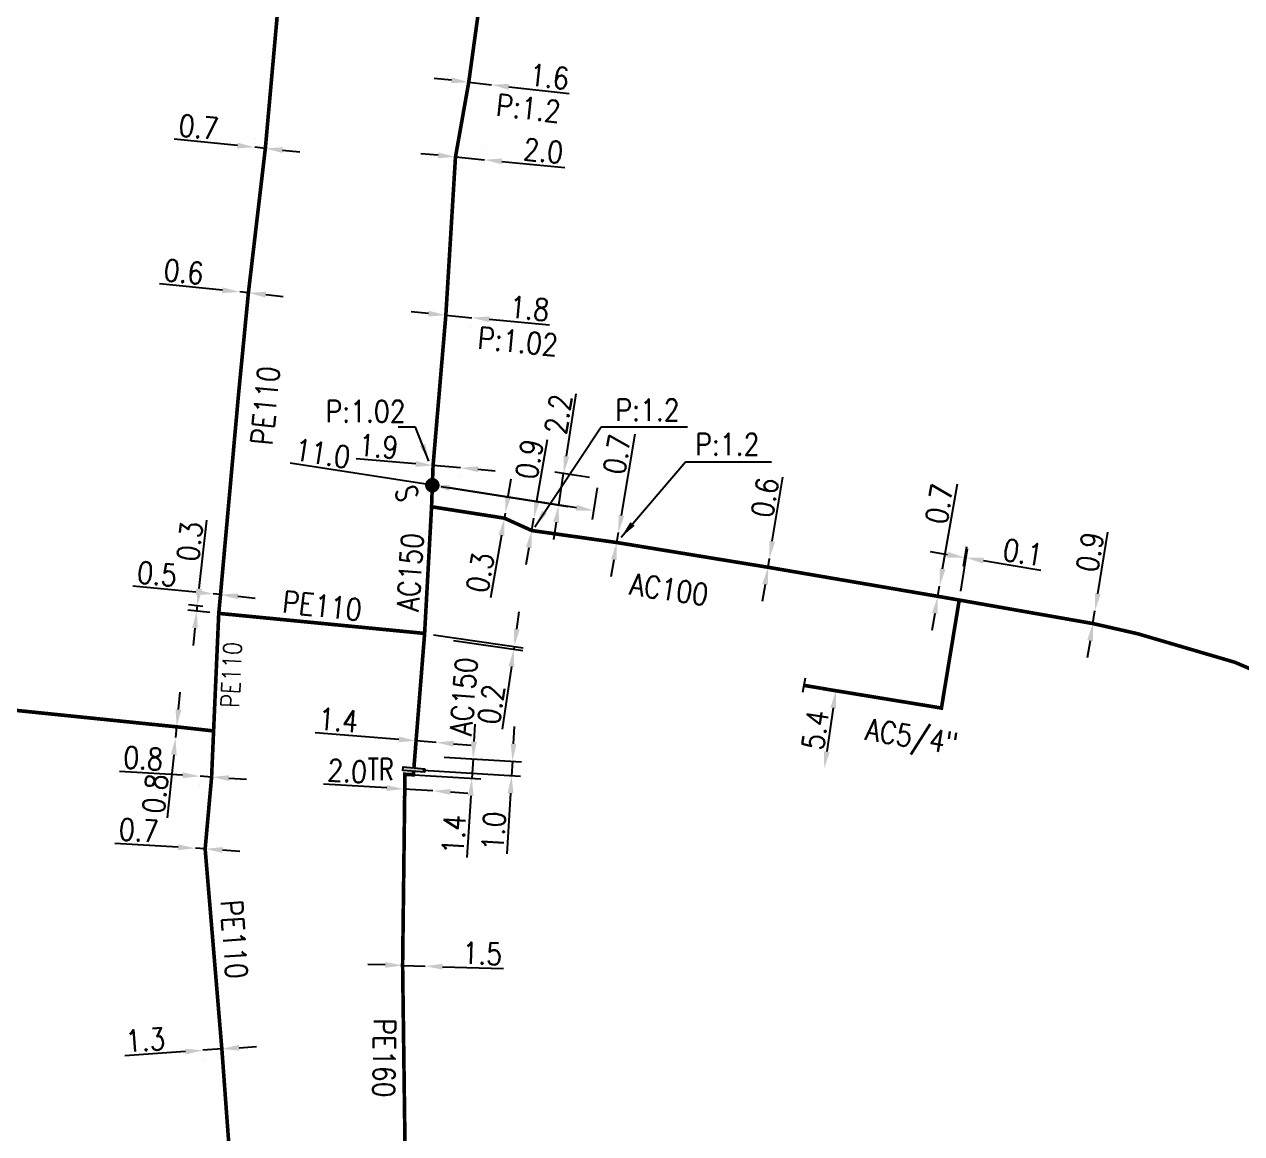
# Model space of a CAD drawing. Header units: millimetres. Extents: x 133011 to 134000, y 141997 to 143001.
# Drawn here: x 133139.6 to 133223.5, y 142847.1 to 142923.6 of the extents above; entities that cross this region are included whole.
import ezdxf
from ezdxf.enums import TextEntityAlignment as Align

# ---------------------------------------------------------------- set-up
doc = ezdxf.new("R2010")
doc.units = ezdxf.units.MM
doc.header["$PDMODE"] = 34
doc.linetypes.add('L_25_AP', pattern=[2000, 1000, 1000])
doc.linetypes.add('L_25_PE', pattern=[2000, 1000, 1000])
doc.layers.get('0').update_dxf_attribs({"linetype": 'CONTINUOUS'})
doc.layers.get('Defpoints').update_dxf_attribs({"linetype": 'CONTINUOUS'})
for name, color, linetype in [('L_150', 1, 'CONTINUOUS'), ('L_300', 7, 'CONTINUOUS'), ('L_340', 7, 'CONTINUOUS')]:
    doc.layers.add(name, color=color, linetype=linetype)
doc.styles.add('G_ROMANS', font='ROMANS.SHX', dxfattribs={"width": 0.75})
doc.styles.get("Standard").update_dxf_attribs({"font": 'romans.shx', "width": 0.85})
doc.dimstyles.get("Standard").update_dxf_attribs({"dimtxt": 1.5, "dimasz": 1.2, "dimexe": 0.625, "dimexo": 0.625, "dimgap": 0.25, "dimtad": 1, "dimdec": 1, "dimzin": 0, "dimdsep": 46, "dimtxsty": 'Standard', "dimcen": -0.5, "dimadec": 0, "dimazin": 0, "dimtfac": 1, "dimtdec": 1, "dimtmove": 0, "dimatfit": 3, "dimfxl": 0, "dimtolj": 1, "dimtzin": 0, "dimarcsym": 0})

# ---------------------------------------------------------------- blocks, each defined once
blk = doc.blocks.new('*D72')
at = {"layer": 'Defpoints', "color": 0, "linetype": 'Continuous', "transparency": 16777216}
for p in [(133174.715, 142889.546), (133174.715, 142889.546), (133174.567, 142888.689)]:
    blk.add_point(p, dxfattribs=at)
at = {"layer": 'L_150', "color": 0, "linetype": 'Continuous', "lineweight": -2, "transparency": 16777216}
for p, q in [((133174.92, 142890.728), (133175.656, 142894.976)), ((133174.567, 142888.689), (133174.715, 142889.546)), ((133174.362, 142887.506), (133174.158, 142886.324))]:
    blk.add_line(p, q, dxfattribs=at)
at = {"layer": 'L_150', "color": 0, "linetype": 'Continuous', "transparency": 16777216}
for points in [[(133174.723, 142890.762), (133175.117, 142890.694), (133174.715, 142889.546)], [(133174.165, 142887.54), (133174.559, 142887.472), (133174.567, 142888.689)]]:
    blk.add_solid(points, dxfattribs=at)
at = {"layer": 'L_150', "color": 0, "linetype": 'Continuous', "transparency": 16777216, "insert": (133174.405, 142893.614), "char_height": 1.5, "attachment_point": 5, "rotation": 80.17606}
blk.add_mtext('\\A1;0.9', dxfattribs=at)
blk = doc.blocks.new('*D73')
at = {"layer": 'Defpoints', "color": 0, "linetype": 'Continuous', "transparency": 16777216}
for p in [(133180.55, 142888.551), (133180.55, 142888.551), (133180.434, 142887.861)]:
    blk.add_point(p, dxfattribs=at)
at = {"layer": 'L_150', "color": 0, "linetype": 'Continuous', "lineweight": -2, "transparency": 16777216}
for p, q in [((133180.751, 142889.734), (133181.699, 142895.339)), ((133180.434, 142887.861), (133180.55, 142888.551)), ((133180.233, 142886.678), (133180.033, 142885.494))]:
    blk.add_line(p, q, dxfattribs=at)
at = {"layer": 'L_150', "color": 0, "linetype": 'Continuous', "transparency": 16777216}
for points in [[(133180.554, 142889.767), (133180.948, 142889.701), (133180.55, 142888.551)], [(133180.036, 142886.711), (133180.431, 142886.644), (133180.434, 142887.861)]]:
    blk.add_solid(points, dxfattribs=at)
at = {"layer": 'L_150', "color": 0, "linetype": 'Continuous', "transparency": 16777216, "insert": (133180.449, 142893.942), "char_height": 1.5, "attachment_point": 5, "rotation": 80.39446}
blk.add_mtext('\\A1;0.7', dxfattribs=at)
blk = doc.blocks.new('*D74')
at = {"layer": 'Defpoints', "color": 0, "linetype": 'Continuous', "transparency": 16777216}
for p in [(133190.963, 142886.767), (133190.963, 142886.767), (133190.862, 142886.155)]:
    blk.add_point(p, dxfattribs=at)
at = {"layer": 'L_150', "color": 0, "linetype": 'Continuous', "lineweight": -2, "transparency": 16777216}
for p, q in [((133191.16, 142887.951), (133191.893, 142892.366)), ((133190.862, 142886.155), (133190.963, 142886.767)), ((133190.665, 142884.972), (133190.469, 142883.788))]:
    blk.add_line(p, q, dxfattribs=at)
at = {"layer": 'L_150', "color": 0, "linetype": 'Continuous', "transparency": 16777216}
for points in [[(133190.963, 142887.984), (133191.357, 142887.918), (133190.963, 142886.767)], [(133190.468, 142885.004), (133190.862, 142884.939), (133190.862, 142886.155)]]:
    blk.add_solid(points, dxfattribs=at)
at = {"layer": 'L_150', "color": 0, "linetype": 'Continuous', "transparency": 16777216, "insert": (133190.647, 142890.966), "char_height": 1.5, "attachment_point": 5, "rotation": 80.57103}
blk.add_mtext('\\A1;0.6', dxfattribs=at)
blk = doc.blocks.new('*D75')
at = {"layer": 'Defpoints', "color": 0, "linetype": 'Continuous', "transparency": 16777216}
for p in [(133202.698, 142884.86), (133202.698, 142884.86), (133202.574, 142884.15)]:
    blk.add_point(p, dxfattribs=at)
at = {"layer": 'L_150', "color": 0, "linetype": 'Continuous', "lineweight": -2, "transparency": 16777216}
for p, q in [((133202.904, 142886.042), (133203.93, 142891.91)), ((133202.574, 142884.15), (133202.698, 142884.86)), ((133202.367, 142882.968), (133202.16, 142881.786))]:
    blk.add_line(p, q, dxfattribs=at)
at = {"layer": 'L_150', "color": 0, "linetype": 'Continuous', "transparency": 16777216}
for points in [[(133202.707, 142886.076), (133203.101, 142886.007), (133202.698, 142884.86)], [(133202.17, 142883.003), (133202.564, 142882.934), (133202.574, 142884.15)]]:
    blk.add_solid(points, dxfattribs=at)
at = {"layer": 'L_150', "color": 0, "linetype": 'Continuous', "transparency": 16777216, "insert": (133202.672, 142890.52), "char_height": 1.5, "attachment_point": 5, "rotation": 80.08107}
blk.add_mtext('\\A1;0.7', dxfattribs=at)
blk = doc.blocks.new('*D76')
at = {"layer": 'Defpoints', "color": 0, "linetype": 'Continuous', "transparency": 16777216}
for p in [(133213.406, 142883.141), (133213.406, 142883.141), (133213.263, 142882.273)]:
    blk.add_point(p, dxfattribs=at)
at = {"layer": 'L_150', "color": 0, "linetype": 'Continuous', "lineweight": -2, "transparency": 16777216}
for p, q in [((133213.602, 142884.325), (133214.305, 142888.578)), ((133213.263, 142882.273), (133213.406, 142883.141)), ((133213.067, 142881.089), (133212.871, 142879.905))]:
    blk.add_line(p, q, dxfattribs=at)
at = {"layer": 'L_150', "color": 0, "linetype": 'Continuous', "transparency": 16777216}
for points in [[(133213.404, 142884.358), (133213.799, 142884.293), (133213.406, 142883.141)], [(133212.87, 142881.122), (133213.264, 142881.056), (133213.263, 142882.273)]]:
    blk.add_solid(points, dxfattribs=at)
at = {"layer": 'L_150', "color": 0, "linetype": 'Continuous', "transparency": 16777216, "insert": (133213.064, 142887.207), "char_height": 1.5, "attachment_point": 5, "rotation": 80.61665}
blk.add_mtext('\\A1;0.9', dxfattribs=at)
blk = doc.blocks.new('*D82')
at = {"layer": 'Defpoints', "color": 0, "linetype": 'Continuous', "transparency": 16777216}
for p in [(133195.541, 142877.638), (133194.741, 142872.257), (133194.741, 142872.257)]:
    blk.add_point(p, dxfattribs=at)
at = {"layer": 'L_150', "color": 0, "linetype": 'Continuous', "lineweight": -2, "transparency": 16777216}
for p, q in [((133194.923, 142877.73), (133194.923, 142877.73)), ((133195.364, 142876.451), (133194.918, 142873.444))]:
    blk.add_line(p, q, dxfattribs=at)
at = {"layer": 'L_150', "color": 0, "linetype": 'Continuous', "transparency": 16777216}
for points in [[(133195.167, 142876.48), (133195.562, 142876.422), (133195.541, 142877.638)], [(133194.72, 142873.473), (133195.115, 142873.415), (133194.741, 142872.257)]]:
    blk.add_solid(points, dxfattribs=at)
at = {"layer": 'L_150', "color": 0, "linetype": 'Continuous', "transparency": 16777216, "insert": (133194.129, 142874.94), "char_height": 1.5, "attachment_point": 5, "rotation": 81.54814}
blk.add_mtext('\\A1;5.4', dxfattribs=at)
blk = doc.blocks.new('L_340_07')
at = {"color": 0, "linetype": 'Continuous', "const_width": 0.25, "flags": 128}
blk.add_lwpolyline([(0, 0), (1.25, 0)], dxfattribs=at)
at = {"color": 0, "linetype": 'Continuous', "flags": 128}
blk.add_lwpolyline([(1.25, -0.5), (1.25, 0.5)], dxfattribs=at)
at = {"color": 0, "linetype": 'Continuous', "width": 0.75, "flags": 3}
for tag, p in [('DEF_LEG', (0.723, -3.465)), ('DEF_COUP', (0.723, -5.965)), ('DEF_TYPE', (0.723, -8.465))]:
    blk.add_attdef(tag, text='', height=1.2, dxfattribs=at).set_placement(p, align=Align.MIDDLE)
blk = doc.blocks.new('*D88')
at = {"layer": 'Defpoints', "color": 0, "linetype": 'Continuous', "transparency": 16777216}
for p in [(133150.083, 142875.148), (133150.083, 142875.148), (133150.006, 142874.402)]:
    blk.add_point(p, dxfattribs=at)
at = {"layer": 'L_150', "color": 0, "linetype": 'Continuous', "lineweight": -2, "transparency": 16777216}
for p, q in [((133150.205, 142876.342), (133150.327, 142877.536)), ((133150.083, 142875.148), (133150.006, 142874.402)), ((133149.884, 142873.209), (133149.438, 142868.86))]:
    blk.add_line(p, q, dxfattribs=at)
at = {"layer": 'L_150', "color": 0, "linetype": 'Continuous', "transparency": 16777216}
for points in [[(133150.006, 142876.363), (133150.404, 142876.322), (133150.083, 142875.148)], [(133149.685, 142873.229), (133150.083, 142873.188), (133150.006, 142874.402)]]:
    blk.add_solid(points, dxfattribs=at)
at = {"layer": 'L_150', "color": 0, "linetype": 'Continuous', "transparency": 16777216, "insert": (133148.605, 142870.539), "char_height": 1.5, "attachment_point": 5, "rotation": 84.151}
blk.add_mtext('\\A1;0.8', dxfattribs=at)
blk = doc.blocks.new('*D89')
at = {"layer": 'Defpoints', "color": 0, "linetype": 'Continuous', "transparency": 16777216}
for p in [(133152.609, 142884.314), (133152.609, 142884.314), (133153.107, 142884.266)]:
    blk.add_point(p, dxfattribs=at)
at = {"layer": 'L_150', "color": 0, "linetype": 'Continuous', "lineweight": -2, "transparency": 16777216}
for p, q in [((133151.415, 142884.43), (133147.064, 142884.853)), ((133153.107, 142884.266), (133152.609, 142884.314)), ((133154.301, 142884.15), (133155.496, 142884.033)), ((133152.549, 142883.692), (133152.549, 142883.692)), ((133153.047, 142883.644), (133153.047, 142883.644))]:
    blk.add_line(p, q, dxfattribs=at)
at = {"layer": 'L_150', "color": 0, "linetype": 'Continuous', "transparency": 16777216}
for points in [[(133151.434, 142884.629), (133151.396, 142884.231), (133152.609, 142884.314)], [(133154.321, 142884.349), (133154.282, 142883.951), (133153.107, 142884.266)]]:
    blk.add_solid(points, dxfattribs=at)
at = {"layer": 'L_150', "color": 0, "linetype": 'Continuous', "transparency": 16777216, "insert": (133148.739, 142885.695), "char_height": 1.5, "attachment_point": 5, "rotation": 354.44828}
blk.add_mtext('\\A1;0.5', dxfattribs=at)
blk = doc.blocks.new('*D90')
at = {"layer": 'Defpoints', "color": 0, "linetype": 'Continuous', "transparency": 16777216}
for p in [(133151.514, 142883.487), (133152.521, 142883.378), (133152.987, 142882.975)]:
    blk.add_point(p, dxfattribs=at)
at = {"layer": 'L_150', "color": 0, "linetype": 'Continuous', "lineweight": -2, "transparency": 16777216}
for p, q in [((133151.644, 142884.68), (133152.159, 142889.402)), ((133152.366, 142883.042), (133150.855, 142883.207)), ((133151.899, 142883.445), (133150.893, 142883.555)), ((133151.476, 142883.139), (133151.514, 142883.487)), ((133151.346, 142881.946), (133151.216, 142880.754))]:
    blk.add_line(p, q, dxfattribs=at)
at = {"layer": 'L_150', "color": 0, "linetype": 'Continuous', "transparency": 16777216}
for points in [[(133151.445, 142884.702), (133151.843, 142884.659), (133151.514, 142883.487)], [(133151.147, 142881.968), (133151.545, 142881.925), (133151.476, 142883.139)]]:
    blk.add_solid(points, dxfattribs=at)
at = {"layer": 'L_150', "color": 0, "linetype": 'Continuous', "transparency": 16777216, "insert": (133150.993, 142887.934), "char_height": 1.5, "attachment_point": 5, "rotation": 83.77911}
blk.add_mtext('\\A1;0.3', dxfattribs=at)
blk = doc.blocks.new('*D95')
at = {"layer": 'Defpoints', "color": 0, "linetype": 'Continuous', "transparency": 16777216}
for p in [(133151.696, 142871.736), (133151.696, 142871.736), (133152.494, 142871.687)]:
    blk.add_point(p, dxfattribs=at)
at = {"layer": 'L_150', "color": 0, "linetype": 'Continuous', "lineweight": -2, "transparency": 16777216}
for p, q in [((133150.498, 142871.81), (133146.135, 142872.078)), ((133152.494, 142871.687), (133151.696, 142871.736)), ((133153.692, 142871.613), (133154.89, 142871.539)), ((133151.658, 142871.112), (133151.658, 142871.112)), ((133152.456, 142871.063), (133152.456, 142871.063))]:
    blk.add_line(p, q, dxfattribs=at)
at = {"layer": 'L_150', "color": 0, "linetype": 'Continuous', "transparency": 16777216}
for points in [[(133150.51, 142872.009), (133150.486, 142871.61), (133151.696, 142871.736)], [(133153.704, 142871.813), (133153.68, 142871.413), (133152.494, 142871.687)]]:
    blk.add_solid(points, dxfattribs=at)
at = {"layer": 'L_150', "color": 0, "linetype": 'Continuous', "transparency": 16777216, "insert": (133147.779, 142872.979), "char_height": 1.5, "attachment_point": 5, "rotation": 356.47762}
blk.add_mtext('\\A1;0.8', dxfattribs=at)
blk = doc.blocks.new('*D125')
at = {"layer": 'Defpoints', "color": 0, "linetype": 'Continuous', "transparency": 16777216}
for p in [(133170.226, 142919.61), (133171.796, 142919.434), (133171.796, 142919.434)]:
    blk.add_point(p, dxfattribs=at)
at = {"layer": 'L_150', "color": 0, "linetype": 'Continuous', "lineweight": -2, "transparency": 16777216}
for p, q in [((133169.034, 142919.743), (133167.841, 142919.877)), ((133170.226, 142919.61), (133171.796, 142919.434)), ((133172.989, 142919.3), (133177.152, 142918.833))]:
    blk.add_line(p, q, dxfattribs=at)
at = {"layer": 'L_150', "color": 0, "linetype": 'Continuous', "transparency": 16777216}
for points in [[(133169.056, 142919.942), (133169.011, 142919.545), (133170.226, 142919.61)], [(133173.011, 142919.499), (133172.967, 142919.101), (133171.796, 142919.434)]]:
    blk.add_solid(points, dxfattribs=at)
at = {"layer": 'L_150', "color": 0, "linetype": 'Continuous', "transparency": 16777216, "insert": (133175.778, 142919.994), "char_height": 1.5, "attachment_point": 5, "rotation": 353.60303}
blk.add_mtext('\\A1;1.6', dxfattribs=at)
blk = doc.blocks.new('*D126')
at = {"layer": 'Defpoints', "color": 0, "linetype": 'Continuous', "transparency": 16777216}
for p in [(133169.311, 142914.456), (133171.302, 142914.265), (133171.302, 142914.265)]:
    blk.add_point(p, dxfattribs=at)
at = {"layer": 'L_150', "color": 0, "linetype": 'Continuous', "lineweight": -2, "transparency": 16777216}
for p, q in [((133169.371, 142915.078), (133169.371, 142915.078)), ((133168.117, 142914.57), (133166.922, 142914.684)), ((133169.311, 142914.456), (133171.302, 142914.265)), ((133171.362, 142914.888), (133171.362, 142914.888)), ((133172.497, 142914.151), (133176.848, 142913.735))]:
    blk.add_line(p, q, dxfattribs=at)
at = {"layer": 'L_150', "color": 0, "linetype": 'Continuous', "transparency": 16777216}
for points in [[(133168.136, 142914.769), (133168.098, 142914.371), (133169.311, 142914.456)], [(133172.516, 142914.35), (133172.478, 142913.952), (133171.302, 142914.265)]]:
    blk.add_solid(points, dxfattribs=at)
at = {"layer": 'L_150', "color": 0, "linetype": 'Continuous', "transparency": 16777216, "insert": (133175.365, 142914.882), "char_height": 1.5, "attachment_point": 5, "rotation": 354.53845}
blk.add_mtext('\\A1;2.0', dxfattribs=at)
blk = doc.blocks.new('*D127')
at = {"layer": 'Defpoints', "color": 0, "linetype": 'Continuous', "transparency": 16777216}
for p in [(133168.646, 142903.541), (133170.438, 142903.372), (133170.438, 142903.372)]:
    blk.add_point(p, dxfattribs=at)
at = {"layer": 'L_150', "color": 0, "linetype": 'Continuous', "lineweight": -2, "transparency": 16777216}
for p, q in [((133167.451, 142903.653), (133166.257, 142903.765)), ((133168.646, 142903.541), (133170.438, 142903.372)), ((133168.588, 142902.918), (133168.588, 142902.918)), ((133170.38, 142902.75), (133170.38, 142902.75)), ((133171.633, 142903.26), (133175.804, 142902.868))]:
    blk.add_line(p, q, dxfattribs=at)
at = {"layer": 'L_150', "color": 0, "linetype": 'Continuous', "transparency": 16777216}
for points in [[(133167.47, 142903.852), (133167.433, 142903.454), (133168.646, 142903.541)], [(133171.652, 142903.459), (133171.614, 142903.061), (133170.438, 142903.372)]]:
    blk.add_solid(points, dxfattribs=at)
at = {"layer": 'L_150', "color": 0, "linetype": 'Continuous', "transparency": 16777216, "insert": (133174.409, 142904.004), "char_height": 1.5, "attachment_point": 5, "rotation": 354.63476}
blk.add_mtext('\\A1;1.8', dxfattribs=at)
blk = doc.blocks.new('*D128')
at = {"layer": 'Defpoints', "color": 0, "linetype": 'Continuous', "transparency": 16777216}
for p in [(133154.434, 142905.143), (133154.434, 142905.143), (133155.031, 142905.082)]:
    blk.add_point(p, dxfattribs=at)
at = {"layer": 'L_150', "color": 0, "linetype": 'Continuous', "lineweight": -2, "transparency": 16777216}
for p, q in [((133153.24, 142905.265), (133148.891, 142905.708)), ((133155.031, 142905.082), (133154.434, 142905.143)), ((133156.225, 142904.96), (133157.419, 142904.839))]:
    blk.add_line(p, q, dxfattribs=at)
at = {"layer": 'L_150', "color": 0, "linetype": 'Continuous', "transparency": 16777216}
for points in [[(133153.261, 142905.464), (133153.22, 142905.066), (133154.434, 142905.143)], [(133156.245, 142905.159), (133156.205, 142904.761), (133155.031, 142905.082)]]:
    blk.add_solid(points, dxfattribs=at)
at = {"layer": 'L_150', "color": 0, "linetype": 'Continuous', "transparency": 16777216, "insert": (133150.57, 142906.542), "char_height": 1.5, "attachment_point": 5, "rotation": 354.17952}
blk.add_mtext('\\A1;0.6', dxfattribs=at)
blk = doc.blocks.new('*D129')
at = {"layer": 'Defpoints', "color": 0, "linetype": 'Continuous', "transparency": 16777216}
for p in [(133155.464, 142915.123), (133155.464, 142915.123), (133156.2, 142915.048)]:
    blk.add_point(p, dxfattribs=at)
at = {"layer": 'L_150', "color": 0, "linetype": 'Continuous', "lineweight": -2, "transparency": 16777216}
for p, q in [((133154.27, 142915.245), (133149.921, 142915.688)), ((133156.2, 142915.048), (133155.464, 142915.123)), ((133155.527, 142915.745), (133155.527, 142915.745)), ((133156.263, 142915.67), (133156.263, 142915.67)), ((133157.394, 142914.927), (133158.587, 142914.805))]:
    blk.add_line(p, q, dxfattribs=at)
at = {"layer": 'L_150', "color": 0, "linetype": 'Continuous', "transparency": 16777216}
for points in [[(133154.29, 142915.444), (133154.25, 142915.046), (133155.464, 142915.123)], [(133157.414, 142915.126), (133157.373, 142914.728), (133156.2, 142915.048)]]:
    blk.add_solid(points, dxfattribs=at)
at = {"layer": 'L_150', "color": 0, "linetype": 'Continuous', "transparency": 16777216, "insert": (133151.6, 142916.522), "char_height": 1.5, "attachment_point": 5, "rotation": 354.17952}
blk.add_mtext('\\A1;0.7', dxfattribs=at)
blk = doc.blocks.new('L_300_11')
at = {"color": 0, "linetype": 'Continuous', "const_width": 0.497, "flags": 128}
blk.add_lwpolyline([(-0.252, 0, 1), (0.252, 0, 1)], format="xyb", close=True, dxfattribs=at)
at = {"color": 0, "linetype": 'Continuous', "style": 'G_ROMANS', "width": 0.75}
blk.add_text('S', height=1.5, dxfattribs=at).set_placement((0, 1.85), align=Align.MIDDLE)
at = {"color": 0, "linetype": 'Continuous', "width": 0.75, "flags": 3}
for tag, p in [('DEF_LEG', (0, -5)), ('DEF_COUP', (0, -7.5)), ('DEF_TYPE', (0, -10))]:
    blk.add_attdef(tag, text='', height=1.2, dxfattribs=at).set_placement(p, align=Align.MIDDLE)
blk = doc.blocks.new('*D138')
at = {"layer": 'Defpoints', "color": 0, "linetype": 'Continuous', "transparency": 16777216}
for p in [(133151.39, 142866.769), (133151.39, 142866.769), (133152.049, 142866.728)]:
    blk.add_point(p, dxfattribs=at)
at = {"layer": 'L_150', "color": 0, "linetype": 'Continuous', "lineweight": -2, "transparency": 16777216}
for p, q in [((133150.192, 142866.843), (133145.829, 142867.111)), ((133152.049, 142866.728), (133151.39, 142866.769)), ((133153.247, 142866.655), (133154.444, 142866.581))]:
    blk.add_line(p, q, dxfattribs=at)
at = {"layer": 'L_150', "color": 0, "linetype": 'Continuous', "transparency": 16777216}
for points in [[(133150.205, 142867.042), (133150.18, 142866.643), (133151.39, 142866.769)], [(133153.259, 142866.854), (133153.234, 142866.455), (133152.049, 142866.728)]]:
    blk.add_solid(points, dxfattribs=at)
at = {"layer": 'L_150', "color": 0, "linetype": 'Continuous', "transparency": 16777216, "insert": (133147.473, 142868.012), "char_height": 1.5, "attachment_point": 5, "rotation": 356.47762}
blk.add_mtext('\\A1;0.7', dxfattribs=at)
blk = doc.blocks.new('*D139')
at = {"layer": 'Defpoints', "color": 0, "linetype": 'Continuous', "transparency": 16777216}
for p in [(133153.201, 142852.929), (133151.884, 142852.834), (133151.884, 142852.834)]:
    blk.add_point(p, dxfattribs=at)
at = {"layer": 'L_150', "color": 0, "linetype": 'Continuous', "lineweight": -2, "transparency": 16777216}
for p, q in [((133153.201, 142852.929), (133151.884, 142852.834)), ((133154.398, 142853.015), (133155.595, 142853.101)), ((133150.687, 142852.748), (133146.509, 142852.447)), ((133151.929, 142852.211), (133151.929, 142852.211)), ((133153.246, 142852.305), (133153.246, 142852.305))]:
    blk.add_line(p, q, dxfattribs=at)
at = {"layer": 'L_150', "color": 0, "linetype": 'Continuous', "transparency": 16777216}
for points in [[(133150.673, 142852.947), (133150.702, 142852.548), (133151.884, 142852.834)], [(133154.384, 142853.214), (133154.412, 142852.815), (133153.201, 142852.929)]]:
    blk.add_solid(points, dxfattribs=at)
at = {"layer": 'L_150', "color": 0, "linetype": 'Continuous', "transparency": 16777216, "insert": (133147.928, 142853.552), "char_height": 1.5, "attachment_point": 5, "rotation": 4.11668}
blk.add_mtext('\\A1;1.3', dxfattribs=at)
blk = doc.blocks.new('*D149')
at = {"layer": 'Defpoints', "color": 0, "linetype": 'Continuous', "transparency": 16777216}
for p in [(133166.594, 142874.187), (133167.989, 142874.076), (133167.989, 142874.076)]:
    blk.add_point(p, dxfattribs=at)
at = {"layer": 'L_150', "color": 0, "linetype": 'Continuous', "lineweight": -2, "transparency": 16777216}
for p, q in [((133165.397, 142874.282), (133159.641, 142874.74)), ((133167.989, 142874.076), (133166.594, 142874.187)), ((133169.185, 142873.981), (133170.382, 142873.885))]:
    blk.add_line(p, q, dxfattribs=at)
at = {"layer": 'L_150', "color": 0, "linetype": 'Continuous', "transparency": 16777216}
for points in [[(133165.413, 142874.481), (133165.382, 142874.083), (133166.594, 142874.187)], [(133169.201, 142874.18), (133169.17, 142873.781), (133167.989, 142874.076)]]:
    blk.add_solid(points, dxfattribs=at)
at = {"layer": 'L_150', "color": 0, "linetype": 'Continuous', "transparency": 16777216, "insert": (133161.24, 142875.616), "char_height": 1.5, "attachment_point": 5, "rotation": 355.45236}
blk.add_mtext('\\A1;1.4', dxfattribs=at)
blk = doc.blocks.new('*D150')
at = {"layer": 'Defpoints', "color": 0, "linetype": 'Continuous', "transparency": 16777216}
for p in [(133167.906, 142873.1), (133170.521, 142872.938), (133165.827, 142871.876)]:
    blk.add_point(p, dxfattribs=at)
at = {"layer": 'L_150', "color": 0, "linetype": 'Continuous', "lineweight": -2, "transparency": 16777216}
for p, q in [((133170.596, 142874.136), (133170.67, 142875.333)), ((133168.53, 142873.061), (133171.145, 142872.899)), ((133170.521, 142872.938), (133170.438, 142871.591)), ((133166.45, 142871.838), (133171.062, 142871.552)), ((133170.364, 142870.393), (133170.1, 142866.139))]:
    blk.add_line(p, q, dxfattribs=at)
at = {"layer": 'L_150', "color": 0, "linetype": 'Continuous', "transparency": 16777216}
for points in [[(133170.396, 142874.148), (133170.795, 142874.123), (133170.521, 142872.938)], [(133170.164, 142870.405), (133170.563, 142870.38), (133170.438, 142871.591)]]:
    blk.add_solid(points, dxfattribs=at)
at = {"layer": 'L_150', "color": 0, "linetype": 'Continuous', "transparency": 16777216, "insert": (133169.197, 142867.723), "char_height": 1.5, "attachment_point": 5, "rotation": 86.45596}
blk.add_mtext('\\A1;1.4', dxfattribs=at)
blk = doc.blocks.new('*D151')
at = {"layer": 'Defpoints', "color": 0, "linetype": 'Continuous', "transparency": 16777216}
for p in [(133167.906, 142873.1), (133173.243, 142872.769), (133166.435, 142872.194)]:
    blk.add_point(p, dxfattribs=at)
at = {"layer": 'L_340', "color": 0, "linetype": 'Continuous', "lineweight": -2, "transparency": 16777216}
for p, q in [((133173.317, 142873.967), (133173.391, 142875.165)), ((133168.53, 142873.061), (133173.867, 142872.731)), ((133173.243, 142872.769), (133173.181, 142871.776)), ((133167.059, 142872.155), (133173.805, 142871.737)), ((133173.107, 142870.578), (133172.848, 142866.392))]:
    blk.add_line(p, q, dxfattribs=at)
at = {"layer": 'L_340', "color": 0, "linetype": 'Continuous', "transparency": 16777216}
for points in [[(133173.117, 142873.98), (133173.517, 142873.955), (133173.243, 142872.769)], [(133172.907, 142870.591), (133173.307, 142870.566), (133173.181, 142871.776)]]:
    blk.add_solid(points, dxfattribs=at)
at = {"layer": 'L_340', "color": 0, "linetype": 'Continuous', "transparency": 16777216, "insert": (133171.942, 142867.946), "char_height": 1.5, "attachment_point": 5, "rotation": 86.45596}
blk.add_mtext('\\A1;1.0', dxfattribs=at)
blk = doc.blocks.new('*D152')
at = {"layer": 'Defpoints', "color": 0, "linetype": 'Continuous', "transparency": 16777216}
for p in [(133165.827, 142871.876), (133167.759, 142870.732), (133167.759, 142870.732)]:
    blk.add_point(p, dxfattribs=at)
at = {"layer": 'L_150', "color": 0, "linetype": 'Continuous', "lineweight": -2, "transparency": 16777216}
for p, q in [((133164.566, 142870.93), (133160.203, 142871.2)), ((133165.788, 142871.252), (133165.725, 142870.232)), ((133167.759, 142870.732), (133165.763, 142870.856)), ((133168.957, 142870.658), (133170.155, 142870.584))]:
    blk.add_line(p, q, dxfattribs=at)
at = {"layer": 'L_150', "color": 0, "linetype": 'Continuous', "transparency": 16777216}
for points in [[(133164.578, 142871.129), (133164.553, 142870.73), (133165.763, 142870.856)], [(133168.97, 142870.857), (133168.945, 142870.458), (133167.759, 142870.732)]]:
    blk.add_solid(points, dxfattribs=at)
at = {"layer": 'L_150', "color": 0, "linetype": 'Continuous', "transparency": 16777216, "insert": (133161.847, 142872.1), "char_height": 1.5, "attachment_point": 5, "rotation": 356.45596}
blk.add_mtext('\\A1;2.0', dxfattribs=at)
blk = doc.blocks.new('L_340_19')
at = {"linetype": 'Continuous'}
blk.add_hatch(color=0, dxfattribs=at).paths.add_polyline_path([(0.125, 0.75), (-0.125, 0.75), (-0.125, -0.75), (0.125, -0.75)])
at = {"color": 0, "linetype": 'Continuous'}
blk.add_lwpolyline([(-0.125, 0.75), (0.125, 0.75), (0.125, -0.75), (-0.125, -0.75)], close=True, dxfattribs=at)
at = {"color": 0, "linetype": 'Continuous', "width": 0.75}
for tag, height, flags, p in [('TR', 1.5, 8, (0, 3)), ('DEF_LEG', 1.2, 3, (0, -5)), ('DEF_COUP', 1.2, 3, (0, -7.5)), ('DEF_TYPE', 1.2, 3, (0, -10))]:
    blk.add_attdef(tag, text='', height=height, dxfattribs=dict(at, flags=flags)).set_placement(p, align=Align.MIDDLE)
blk = doc.blocks.new('*D153')
at = {"layer": 'Defpoints', "color": 0, "linetype": 'Continuous', "transparency": 16777216}
for p in [(133165.666, 142858.69), (133167.212, 142858.641), (133167.212, 142858.641)]:
    blk.add_point(p, dxfattribs=at)
at = {"layer": 'L_150', "color": 0, "linetype": 'Continuous', "lineweight": -2, "transparency": 16777216}
for p, q in [((133164.467, 142858.725), (133163.267, 142858.762)), ((133165.647, 142858.065), (133165.647, 142858.064)), ((133165.666, 142858.688), (133167.212, 142858.641)), ((133168.412, 142858.604), (133172.627, 142858.474))]:
    blk.add_line(p, q, dxfattribs=at)
at = {"layer": 'L_150', "color": 0, "linetype": 'Continuous', "transparency": 16777216}
for points in [[(133164.473, 142858.925), (133164.461, 142858.525), (133165.666, 142858.688)], [(133168.418, 142858.804), (133168.406, 142858.404), (133167.212, 142858.641)]]:
    blk.add_solid(points, dxfattribs=at)
at = {"layer": 'L_150', "color": 0, "linetype": 'Continuous', "transparency": 16777216, "insert": (133171.164, 142859.519), "char_height": 1.5, "attachment_point": 5, "rotation": 358.23636}
blk.add_mtext('\\A1;1.5', dxfattribs=at)
blk = doc.blocks.new('*D202')
at = {"layer": 'Defpoints', "color": 0, "linetype": 'Continuous', "transparency": 16777216}
for p in [(133167.766, 142893.178), (133169.66, 142893.018), (133169.66, 142893.018)]:
    blk.add_point(p, dxfattribs=at)
at = {"layer": 'L_150', "color": 0, "linetype": 'Continuous', "lineweight": -2, "transparency": 16777216}
for p, q in [((133166.571, 142893.28), (133162.457, 142893.628)), ((133167.714, 142892.556), (133167.714, 142892.556)), ((133169.66, 142893.018), (133167.766, 142893.178)), ((133169.607, 142892.396), (133169.607, 142892.396)), ((133170.855, 142892.917), (133172.051, 142892.816))]:
    blk.add_line(p, q, dxfattribs=at)
at = {"layer": 'L_150', "color": 0, "linetype": 'Continuous', "transparency": 16777216}
for points in [[(133166.588, 142893.479), (133166.554, 142893.08), (133167.766, 142893.178)], [(133170.872, 142893.117), (133170.839, 142892.718), (133169.66, 142893.018)]]:
    blk.add_solid(points, dxfattribs=at)
at = {"layer": 'L_150', "color": 0, "linetype": 'Continuous', "transparency": 16777216, "insert": (133164, 142894.501), "char_height": 1.5, "attachment_point": 5, "rotation": 355.16612}
blk.add_mtext('\\A1;1.9', dxfattribs=at)
blk = doc.blocks.new('*D203')
at = {"layer": 'Defpoints', "color": 0, "linetype": 'Continuous', "transparency": 16777216}
for p in [(133172.742, 142889.888), (133172.742, 142889.888), (133172.682, 142889.543)]:
    blk.add_point(p, dxfattribs=at)
at = {"layer": 'L_150', "color": 0, "linetype": 'Continuous', "lineweight": -2, "transparency": 16777216}
for p, q in [((133172.946, 142891.07), (133173.151, 142892.252)), ((133172.742, 142889.888), (133172.682, 142889.543)), ((133172.477, 142888.36), (133171.731, 142884.053))]:
    blk.add_line(p, q, dxfattribs=at)
at = {"layer": 'L_150', "color": 0, "linetype": 'Continuous', "transparency": 16777216}
for points in [[(133172.749, 142891.104), (133173.143, 142891.036), (133172.742, 142889.888)], [(133172.28, 142888.395), (133172.674, 142888.326), (133172.682, 142889.543)]]:
    blk.add_solid(points, dxfattribs=at)
at = {"layer": 'L_150', "color": 0, "linetype": 'Continuous', "transparency": 16777216, "insert": (133171.016, 142885.786), "char_height": 1.5, "attachment_point": 5, "rotation": 80.17606}
blk.add_mtext('\\A1;0.3', dxfattribs=at)
blk = doc.blocks.new('*D204')
at = {"layer": 'Defpoints', "color": 0, "linetype": 'Continuous', "transparency": 16777216}
for p in [(133167.183, 142881.591), (133168.555, 142881.19), (133173.337, 142880.499)]:
    blk.add_point(p, dxfattribs=at)
at = {"layer": 'L_150', "color": 0, "linetype": 'Continuous', "lineweight": -2, "transparency": 16777216}
for p, q in [((133173.538, 142881.885), (133173.709, 142883.072)), ((133167.802, 142881.501), (133173.985, 142880.608)), ((133169.174, 142881.101), (133173.956, 142880.41)), ((133173.366, 142880.697), (133173.337, 142880.499)), ((133173.166, 142879.311), (133172.54, 142874.985))]:
    blk.add_line(p, q, dxfattribs=at)
at = {"layer": 'L_150', "color": 0, "linetype": 'Continuous', "transparency": 16777216}
for points in [[(133173.34, 142881.913), (133173.736, 142881.856), (133173.366, 142880.697)], [(133172.968, 142879.34), (133173.364, 142879.283), (133173.337, 142880.499)]]:
    blk.add_solid(points, dxfattribs=at)
at = {"layer": 'L_150', "color": 0, "linetype": 'Continuous', "transparency": 16777216, "insert": (133171.777, 142876.697), "char_height": 1.5, "attachment_point": 5, "rotation": 81.77508}
blk.add_mtext('\\A1;0.2', dxfattribs=at)
blk = doc.blocks.new('*D274')
at = {"layer": 'Defpoints', "color": 0, "linetype": 'Continuous', "transparency": 16777216}
for p in [(133204.653, 142888.185), (133204.429, 142886.825), (133204.048, 142883.893)]:
    blk.add_point(p, dxfattribs=at)
at = {"layer": 'L_150', "color": 0, "linetype": 'Continuous', "lineweight": -2, "transparency": 16777216}
for p, q in [((133204.149, 142884.509), (133204.629, 142887.425)), ((133204.552, 142887.568), (133204.328, 142886.208)), ((133203.245, 142887.02), (133202.061, 142887.215)), ((133204.429, 142886.825), (133204.528, 142886.808)), ((133205.712, 142886.613), (133209.666, 142885.962))]:
    blk.add_line(p, q, dxfattribs=at)
at = {"layer": 'L_150', "color": 0, "linetype": 'Continuous', "transparency": 16777216}
for points in [[(133203.278, 142887.217), (133203.213, 142886.822), (133204.429, 142886.825)], [(133205.744, 142886.811), (133205.679, 142886.416), (133204.528, 142886.808)]]:
    blk.add_solid(points, dxfattribs=at)
at = {"layer": 'L_150', "color": 0, "linetype": 'Continuous', "transparency": 16777216, "insert": (133208.443, 142887.177), "char_height": 1.5, "attachment_point": 5, "rotation": 350.64743}
blk.add_mtext('\\A1;0.1', dxfattribs=at)
blk = doc.blocks.new('*D275')
at = {"layer": 'Defpoints', "color": 0, "linetype": 'Continuous', "transparency": 16777216}
for p in [(133167.716, 142891.812), (133179.181, 142892.246), (133176.431, 142890.449)]:
    blk.add_point(p, dxfattribs=at)
at = {"layer": 'L_300', "color": 0, "linetype": 'Continuous', "lineweight": -2, "transparency": 16777216}
for p, q in [((133176.957, 142893.808), (133177.632, 142898.127)), ((133178.563, 142892.343), (133176.154, 142892.719)), ((133176.431, 142890.449), (133176.771, 142892.623)), ((133168.334, 142891.715), (133177.049, 142890.353)), ((133176.246, 142889.264), (133176.061, 142888.078))]:
    blk.add_line(p, q, dxfattribs=at)
at = {"layer": 'L_300', "color": 0, "linetype": 'Continuous', "transparency": 16777216}
for points in [[(133176.759, 142893.839), (133177.154, 142893.777), (133176.771, 142892.623)], [(133176.048, 142889.294), (133176.444, 142889.233), (133176.431, 142890.449)]]:
    blk.add_solid(points, dxfattribs=at)
at = {"layer": 'L_300', "color": 0, "linetype": 'Continuous', "transparency": 16777216, "insert": (133176.399, 142896.715), "char_height": 1.5, "attachment_point": 5, "rotation": 81.11306}
blk.add_mtext('\\A1;2.2', dxfattribs=at)
blk = doc.blocks.new('*D276')
at = {"layer": 'Defpoints', "color": 0, "linetype": 'Continuous', "transparency": 16777216}
for p in [(133167.716, 142891.812), (133179.181, 142892.246), (133178.841, 142890.072)]:
    blk.add_point(p, dxfattribs=at)
at = {"layer": 'L_300', "color": 0, "linetype": 'Continuous', "lineweight": -2, "transparency": 16777216}
for p, q in [((133167.716, 142891.812), (133157.914, 142893.345)), ((133177.656, 142890.258), (133168.902, 142891.627)), ((133179.084, 142891.628), (133178.745, 142889.455))]:
    blk.add_line(p, q, dxfattribs=at)
at = {"layer": 'L_300', "color": 0, "linetype": 'Continuous', "transparency": 16777216}
for points in [[(133168.933, 142891.824), (133168.871, 142891.429), (133167.716, 142891.812)], [(133177.686, 142890.455), (133177.625, 142890.06), (133178.841, 142890.072)]]:
    blk.add_solid(points, dxfattribs=at)
at = {"layer": 'L_300', "color": 0, "linetype": 'Continuous', "transparency": 16777216, "insert": (133160.145, 142894.008), "char_height": 1.5, "attachment_point": 5, "rotation": 351.11306}
blk.add_mtext('\\A1;11.0', dxfattribs=at)

msp = doc.modelspace()

# ---------------------------------------------------------------- linework, layer by layer
at = {"layer": 'L_150', "linetype": 'L_25_PE', "const_width": 0.25, "flags": 128}
for points in [[(133174.255, 143000), (133171.723, 142993.45), (133169.792, 142987.982), (133165.827, 142969.323), (133164.835, 142959.197), (133163.001, 142950.938), (133159.868, 142947.64), (133159.219, 142945.164), (133157.982, 142934.996), (133156.2, 142915.048), (133155.031, 142905.082), (133154.349, 142898.064), (133153.107, 142884.266), (133153.107, 142884.266), (133153.107, 142884.266), (133152.987, 142882.975), (133152.631, 142874.865), (133152.494, 142871.687), (133152.049, 142866.728), (133153.201, 142852.929), (133153.931, 142842.96), (133154.701, 142832.966), (133155.321, 142822.997), (133155.64, 142815.522), (133156.584, 142814.99), (133163.955, 142754.341), (133164.113, 142753.043)], [(133152.987, 142882.975), (133167.183, 142881.591)], [(133152.631, 142874.865), (133150.083, 142875.148), (133136.705, 142876.519), (133117.218, 142878.541)], [(133307.341, 142252.182), (133306.93, 142253.086), (133304.474, 142259.356), (133300.216, 142270.028), (133296.889, 142280.275), (133288.792, 142300.227), (133281.975, 142317.365), (133276.73, 142329.946), (133270.251, 142345.366), (133269.943, 142346.075), (133270.123, 142347.13), (133269.513, 142348.505), (133267.246, 142353.615), (133259.212, 142371.56), (133254.836, 142382.098), (133244.025, 142409.529), (133239.783, 142420.915), (133236.747, 142429.614), (133232.768, 142440.412), (133219.841, 142482.504), (133214.353, 142500.535), (133207.937, 142525.02), (133202.948, 142545.87), (133199.93, 142559.611), (133199.074, 142563.572), (133197.115, 142573.22), (133194.335, 142588.586), (133194.038, 142590.226), (133190.027, 142603.116), (133187.995, 142615.231), (133185.008, 142644.271), (133184.234, 142650.647), (133185.253, 142651.221), (133183.509, 142667.94), (133183.337, 142668.302), (133181.014, 142691.928), (133177.218, 142730.08), (133171.445, 142785.665), (133169.849, 142799.52), (133168.244, 142819.649), (133166.556, 142834.788), (133165.854, 142844.467), (133165.666, 142858.69), (133165.827, 142871.876), (133166.411, 142871.84), (133166.425, 142872.069)]]:
    msp.add_lwpolyline(points, dxfattribs=at)
at = {"layer": 'L_150', "linetype": 'L_25_AP', "const_width": 0.25, "flags": 128}
for points in [[(133186.216, 143000), (133182.985, 142992.604), (133177.827, 142975.766), (133175.693, 142959.347), (133170.226, 142919.61), (133169.311, 142914.456), (133168.646, 142903.541), (133167.766, 142893.178), (133167.716, 142891.812), (133167.662, 142890.328), (133167.662, 142890.328), (133167.662, 142890.328), (133167.183, 142881.591), (133166.594, 142874.187), (133166.594, 142874.187), (133166.445, 142872.319)], [(133245.821, 142869.371), (133229.818, 142876.546), (133227.657, 142877.64), (133223.05, 142879.602), (133216.359, 142881.568), (133213.263, 142882.273), (133204.048, 142883.893), (133202.574, 142884.15), (133190.862, 142886.155), (133180.434, 142887.861), (133174.567, 142888.689), (133172.682, 142889.543), (133167.662, 142890.328)], [(133194.569, 142877.801), (133195.541, 142877.638), (133202.821, 142876.444), (133204.048, 142883.893)]]:
    msp.add_lwpolyline(points, dxfattribs=at)

# ---------------------------------------------------------------- block references
at = {"layer": 'L_300', "rotation": 107.7161590492116}
msp.add_blockref('L_300_11', (133167.716, 142891.812), dxfattribs=at)
at = {"layer": 'L_340', "rotation": 170.3762435726788}
msp.add_blockref('L_340_07', (133194.564, 142877.802), dxfattribs=at)
at = {"layer": 'L_340'}
ref = msp.add_blockref('L_340_19', (133166.435, 142872.194), dxfattribs=dict(at, rotation=265.4523649876571))
ref.add_attrib('TR', 'TR', dxfattribs={"layer": '0', "color": 0, "linetype": 'Continuous', "height": 1.5, "width": 0.75, "flags": 8}).set_placement((133164.149, 142872.209), align=Align.MIDDLE)

# ---------------------------------------------------------------- texts
at = {"layer": 'L_150', "linetype": 'Continuous', "width": 0.85}
for s, rotation, p in [('P:1.2', 353.60303, (133172.065, 142917.314)), ('P:1.02', 354.63476, (133170.804, 142901.233))]:
    msp.add_text(s, height=1.5, rotation=rotation, dxfattribs=at).set_placement(p)
for s, height, rotation, p in [('PE110', 1.5, 84.44828, (133156.2, 142897.304)), ('AC150', 1.5, 86.21534, (133166.188, 142885.822)), ('AC100', 1.5, 351.66462, (133184.042, 142884.629)), ('PE110', 1.5, 353.77911, (133160.12, 142883.497)), ('PE110', 1.25, 87.48258, (133153.855, 142878.731)), ('AC150', 1.5, 85.45236, (133169.878, 142877.243)), ('AC5/4"', 1.5, 350.64743, (133200.763, 142874.383)), ('PE110', 1.5, 274.02022, (133154.045, 142860.493)), ('PE160', 1.5, 269.30323, (133164.389, 142852.307))]:
    msp.add_text(s, height=height, rotation=rotation, dxfattribs=at).set_placement(p, align=Align.MIDDLE)
at = {"layer": 'L_150', "linetype": 'Continuous', "char_height": 1.5}
for s, insert, attachment_point in [('\\A1;P:1.02', (133165.871, 142896.162), 9), ('P:1.2', (133180.341, 142897.756), 1), ('P:1.2', (133185.846, 142895.385), 1)]:
    msp.add_mtext(s, dxfattribs=dict(at, insert=insert, attachment_point=attachment_point))

# ---------------------------------------------------------------- dimensions: what is measured, and where the dimension line sits
at = {"layer": 'L_150', "linetype": 'Continuous'}
for base, p1, p2, angle, picture, middle in [((133171.796, 142919.434), (133170.226, 142919.61), (133171.796, 142919.434), 173.60303, '*D125', (133175.667, 142919)), ((133155.464, 142915.123), (133156.2, 142915.048), (133155.464, 142915.123), 354.17952, '*D129', (133151.499, 142915.528)), ((133171.302, 142914.265), (133169.311, 142914.456), (133171.302, 142914.265), 174.53845, '*D126', (133175.27, 142913.886)), ((133154.434, 142905.143), (133155.031, 142905.082), (133154.434, 142905.143), 354.17952, '*D128', (133150.469, 142905.547)), ((133170.438, 142903.372), (133168.646, 142903.541), (133170.438, 142903.372), 174.63476, '*D127', (133174.316, 142903.008)), ((133169.66, 142893.018), (133167.766, 142893.178), (133169.66, 142893.018), 175.16612, '*D202', (133163.916, 142893.504)), ((133174.715, 142889.546), (133174.567, 142888.689), (133174.715, 142889.546), 260.17606, '*D72', (133175.39, 142893.443)), ((133180.55, 142888.551), (133180.434, 142887.861), (133180.55, 142888.551), 260.39446, '*D73', (133181.435, 142893.775)), ((133190.963, 142886.767), (133190.862, 142886.155), (133190.963, 142886.767), 260.57103, '*D74', (133191.633, 142890.802)), ((133172.741589, 142889.8876565), (133172.6818716, 142889.5427887), (133172.741589, 142889.8876565), 260.1760585, '*D203', (133172.0018241, 142885.6155181)), ((133202.698, 142884.86), (133202.574, 142884.15), (133202.698, 142884.86), 260.08107, '*D75', (133203.657, 142890.348)), ((133151.514, 142883.4873), (133152.9872, 142882.9747), (133152.5206, 142883.3776), 263.77911, '*D90', (133151.9869, 142887.8259)), ((133204.429, 142886.825), (133204.048, 142883.893), (133204.653, 142888.185), 350.64743, '*D274', (133208.281, 142886.19)), ((133213.406, 142883.141), (133213.263, 142882.273), (133213.406, 142883.141), 260.61665, '*D76', (133214.051, 142887.044)), ((133152.609, 142884.314), (133153.107, 142884.266), (133152.609, 142884.314), 354.44828, '*D89', (133148.642, 142884.7)), ((133173.337, 142880.499), (133167.183, 142881.591), (133168.555, 142881.19), 81.77508, '*D204', (133172.767, 142876.554)), ((133150.0827, 142875.1484), (133150.0063, 142874.4023), (133150.0827, 142875.1484), 264.151, '*D88', (133149.6001, 142870.4373)), ((133194.741, 142872.257), (133195.541, 142877.638), (133194.741, 142872.257), 81.54814, '*D82', (133195.118, 142874.793)), ((133167.989, 142874.076), (133166.594, 142874.187), (133167.989, 142874.076), 175.45236, '*D149', (133161.161, 142874.619)), ((133170.521, 142872.938), (133165.827, 142871.876), (133167.906, 142873.1), 266.45596, '*D150', (133170.195, 142867.662)), ((133151.696, 142871.736), (133152.494, 142871.687), (133151.696, 142871.736), 356.47762, '*D95', (133147.718, 142871.981)), ((133167.759, 142870.732), (133165.827, 142871.876), (133167.759, 142870.732), 176.45596, '*D152', (133161.785, 142871.102)), ((133151.39, 142866.769), (133152.049, 142866.728), (133151.39, 142866.769), 356.47762, '*D138', (133147.412, 142867.014)), ((133167.212, 142858.641), (133165.666, 142858.69), (133167.212, 142858.641), 178.23636, '*D153', (133171.133, 142858.52)), ((133151.884, 142852.834), (133153.201, 142852.929), (133151.884, 142852.834), 4.11668, '*D139', (133148, 142852.554))]:
    dim = msp.add_linear_dim(base=base, p1=p1, p2=p2, angle=angle, dimstyle='Standard', dxfattribs=at)
    dim.commit()
    dim.dimension.update_dxf_attribs({"geometry": picture, "text_midpoint": middle, "dimtype": 160})
at = {"layer": 'L_300', "linetype": 'Continuous'}
dim = msp.add_linear_dim(base=(133176.431, 142890.449), p1=(133179.181, 142892.246), p2=(133167.716, 142891.812), angle=81.11306, dimstyle='Standard', dxfattribs=at)
dim.commit()
dim.dimension.update_dxf_attribs({"geometry": '*D275', "text_midpoint": (133177.387, 142896.561), "dimtype": 160})
dim = msp.add_linear_dim(base=(133178.841, 142890.072), p1=(133167.716, 142891.812), p2=(133179.181, 142892.246), angle=351.11306, text='11.0', dimstyle='Standard', dxfattribs=at)
dim.commit()
dim.dimension.update_dxf_attribs({"geometry": '*D276', "text_midpoint": (133159.99, 142893.02), "dimtype": 160})
at = {"layer": 'L_340', "linetype": 'Continuous'}
dim = msp.add_linear_dim(base=(133173.243, 142872.769), p1=(133166.435, 142872.194), p2=(133167.906, 142873.1), angle=266.45596, dimstyle='Standard', dxfattribs=at)
dim.commit()
dim.dimension.update_dxf_attribs({"geometry": '*D151', "text_midpoint": (133172.94, 142867.884), "dimtype": 160})

# ---------------------------------------------------------------- leaders
at = {"layer": 'L_150', "linetype": 'Continuous'}
msp.add_leader([(133167.48, 142893.474), (133166.55, 142895.822), (133165.35, 142895.822)], dimstyle='Standard', dxfattribs=at)
at = {"layer": 'L_150', "linetype": 'Continuous', "annotation_type": 0, "has_hookline": 1, "hookline_direction": 0, "text_width": 4.493}
for points in [[(133174.78, 142888.955), (133179.361, 142895.842), (133180.561, 142895.842)], [(133180.74, 142888.231), (133185.167, 142893.434), (133186.367, 142893.434)]]:
    msp.add_leader(points, dimstyle='Standard', override={"dimgap": 0.25, "dimtad": 1}, dxfattribs=at)

doc.saveas('drawing.dxf')
